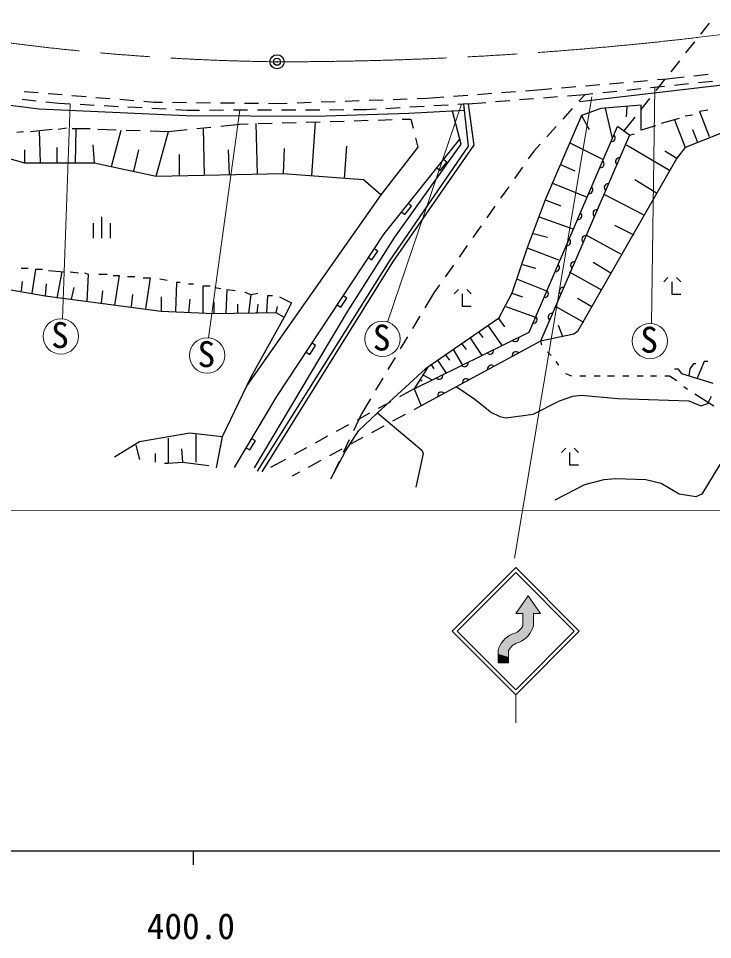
# Model space of a CAD drawing. Units: millimetres, scale not verified. Extents: x 40000 to 680000, y 20000 to 380000.
# Drawn here: x 455642 to 504758, y 198715 to 263900 of the extents above; entities that cross this region are included whole.
import ezdxf
from ezdxf.enums import TextEntityAlignment as Align

# ---------------------------------------------------------------- set-up
doc = ezdxf.new("R2010")
doc.units = ezdxf.units.MM
doc.header["$LTSCALE"] = 1000
doc.header["$PDMODE"] = 32
doc.header["$PDSIZE"] = 500
doc.linetypes.add('CHAIN', pattern=[18.5, 12, -1.5, 3.5, -1.5])
for name, color, linetype, lineweight in [('M-BGD', 7, 'Continuous', 25), ('M-BMK', 2, 'CHAIN', 13), ('M-BMK-SRVR', 3, 'Continuous', 25), ('M-STR-HTXT', 7, 'Continuous', 13), ('M-STR-STRC', 7, 'Continuous', 25), ('M-TTL-BAND', 7, 'Continuous', 25)]:
    doc.layers.add(name, color=color, linetype=linetype, lineweight=lineweight)
doc.styles.add('ＭＳ ゴシック', font='')
doc.styles.get('ＭＳ ゴシック').set_extended_font_data('MS Gothic')

msp = doc.modelspace()

# ---------------------------------------------------------------- hatches: boundary and pattern name
at = {"layer": 'M-STR-STRC'}
for points in [[(491704, 223041), (490829, 221791), (491329, 221791), (491329, 221374), (492079, 221453), (492079, 221791), (492579, 221791)], [(492079, 221453), (491329, 221374), (491329, 220916, -0.11109), (491051, 220557), (491051, 220557), (491620, 220117), (491620, 220117, 0.13452), (492079, 220916), (492079, 220916)], [(491620, 220117), (491620, 220117), (491051, 220557), (491051, 220557, -0.12179), (490604, 220341), (490604, 220341, 0.12464), (489916, 219832), (489916, 219832), (490506, 219431), (490506, 219431, -0.1558), (491054, 219741), (491054, 219741, 0.09842)], [(490506, 219431), (490506, 219431), (489916, 219832), (489916, 219832, 0.10825), (489579, 219166), (489579, 219166), (489579, 218928), (490329, 218712), (490329, 219166), (490329, 219166, -0.07742)], [(490329, 218712), (489579, 218928), (489579, 218291), (490329, 218291)]]:
    msp.add_hatch(color=256, dxfattribs=at).paths.add_polyline_path(points)

# ---------------------------------------------------------------- linework, layer by layer
at = {"layer": 'M-BGD'}
for p, q in [((503931, 262787), (504551, 263571)), ((502875, 261454), (503496, 262238)), ((501820, 260121), (502441, 260905)), ((518398, 260703), (495369, 257994)), ((499162, 259421), (500158, 259506)), ((500765, 258789), (501385, 259572)), ((500856, 259566), (501552, 259625)), ((501552, 259625), (502747, 259760)), ((503442, 259839), (504436, 259952)), ((503755, 259356), (504749, 259459)), ((491522, 258782), (492687, 258870)), ((492687, 258870), (493383, 258929)), ((494080, 258989), (495077, 259074)), ((495774, 259133), (496771, 259218)), ((497468, 259277), (498465, 259362)), ((498682, 258831), (499677, 258934)), ((500373, 259006), (501367, 259109)), ((502064, 259181), (503058, 259284)), ((456894, 258056), (455900, 258164)), ((456041, 258730), (457038, 258648)), ((457735, 258591), (458732, 258510)), ((459430, 258453), (460426, 258371)), ((461124, 258314), (462121, 258232)), ((462818, 258175), (463815, 258094)), ((480454, 258114), (481453, 258149)), ((482153, 258173), (483152, 258208)), ((483852, 258232), (484573, 258257)), ((484573, 258257), (485738, 258345)), ((486436, 258398), (487434, 258473)), ((488132, 258526), (489129, 258601)), ((489827, 258654), (490824, 258729)), ((491099, 258151), (492096, 258232)), ((492793, 258288), (493790, 258369)), ((494488, 258425), (495740, 258526)), ((495740, 258526), (495301, 258041)), ((495740, 258526), (496295, 258584)), ((496991, 258656), (497986, 258759)), ((499709, 257456), (500330, 258240)), ((458507, 257881), (457590, 257980)), ((459300, 257838), (458507, 257881)), ((460998, 257746), (459999, 257800)), ((462695, 257654), (461697, 257708)), ((464393, 257562), (463394, 257616)), ((464513, 258036), (465234, 257977)), ((466090, 257470), (465092, 257524)), ((465234, 257977), (465835, 257971)), ((466535, 257964), (467535, 257954)), ((468235, 257947), (469235, 257937)), ((469935, 257929), (470935, 257919)), ((471635, 257912), (472634, 257902)), ((473334, 257895), (473936, 257889)), ((473936, 257889), (474657, 257914)), ((475357, 257938), (476356, 257972)), ((477056, 257997), (478055, 258031)), ((478755, 258056), (479754, 258090)), ((482649, 257569), (481650, 257509)), ((484346, 257670), (483347, 257610)), ((486043, 257772), (485044, 257712)), ((487455, 257856), (486741, 257814)), ((487455, 257856), (488707, 257958)), ((487455, 257856), (487865, 254905)), ((489404, 258014), (490401, 258095)), ((494832, 257522), (494161, 256780)), ((497152, 257551), (497659, 255401)), ((498680, 257670), (498642, 256936)), ((467582, 257389), (466789, 257432)), ((468460, 257392), (467582, 257389)), ((470160, 257396), (469160, 257394)), ((471860, 257401), (470860, 257398)), ((473560, 257406), (472560, 257403)), ((475260, 257411), (474260, 257408)), ((476960, 257415), (475960, 257413)), ((478660, 257420), (477660, 257417)), ((480238, 257424), (479360, 257422)), ((480952, 257467), (480238, 257424)), ((495488, 257037), (496021, 256035)), ((498490, 255915), (499275, 256907)), ((503327, 257062), (502819, 256978)), ((504428, 257401), (503835, 257316)), ((503835, 257316), (504513, 255538)), ((468272, 256106), (469267, 256210)), ((469963, 256283), (471290, 256423)), ((471290, 256423), (471898, 256440)), ((472443, 256456), (472523, 252879)), ((472598, 256461), (473597, 256490)), ((474297, 256510), (475297, 256540)), ((475996, 256560), (476996, 256589)), ((476632, 256579), (476385, 252763)), ((477696, 256610), (478695, 256639)), ((479395, 256659), (480394, 256689)), ((481094, 256709), (482094, 256738)), ((482793, 256759), (483402, 256777)), ((483402, 256777), (483563, 256122)), ((493691, 256261), (493020, 255520)), ((498889, 255630), (498023, 256250)), ((500731, 256288), (499701, 255995)), ((502396, 256808), (501126, 256470)), ((502057, 256724), (502819, 254776)), ((455999, 255877), (455537, 255836)), ((458031, 256046), (456507, 255877)), ((457099, 255962), (457184, 253676)), ((459047, 256131), (458454, 256046)), ((459438, 256115), (460726, 256115)), ((459678, 253676), (459725, 256115)), ((461264, 256057), (462557, 256014)), ((462235, 253413), (462916, 256003)), ((463257, 255991), (464256, 255959)), ((464956, 255936), (466249, 255893)), ((465397, 252744), (466249, 255893)), ((466249, 255893), (467576, 256032)), ((468809, 252809), (468735, 256154)), ((498889, 255630), (492575, 241060)), ((498889, 255630), (499233, 255726)), ((505444, 255792), (502819, 254776)), ((503327, 256046), (503666, 255200)), ((460909, 254946), (460994, 253676)), ((482126, 246643), (487865, 254905)), ((483731, 255442), (483893, 254787)), ((492551, 255000), (492112, 254515)), ((494649, 255085), (497017, 253906)), ((498671, 254946), (501719, 253168)), ((452189, 254776), (456083, 253676)), ((456083, 254607), (456083, 253676)), ((458369, 254776), (458369, 253676)), ((464127, 254607), (463788, 253083)), ((467005, 254268), (467005, 252744)), ((470477, 254607), (470561, 252829)), ((474456, 254692), (474371, 252914)), ((478859, 254861), (478689, 252575)), ((492112, 254515), (491717, 253954)), ((501380, 254522), (502227, 254014)), ((502819, 254776), (502227, 254014)), ((456083, 253676), (460994, 253676)), ((460994, 253676), (465397, 252744)), ((485488, 253144), (485957, 253729)), ((485957, 253729), (485723, 253916)), ((502227, 254014), (495199, 241738)), ((485254, 253331), (485488, 253144)), ((491314, 253382), (490738, 252565)), ((493992, 253559), (495008, 253103)), ((465397, 252744), (474371, 252914)), ((474371, 252914), (480044, 252490)), ((481275, 251424), (480044, 252490)), ((499263, 252490), (500787, 251559)), ((490334, 251993), (489758, 251175)), ((493430, 252253), (495873, 251241)), ((492913, 251051), (491643, 247664)), ((492913, 251051), (494014, 250628)), ((497062, 251474), (499856, 250035)), ((482985, 250023), (483454, 250608)), ((483454, 250608), (483220, 250796)), ((489355, 250603), (488779, 249786)), ((461548, 248356), (461548, 249856)), ((482751, 250211), (482985, 250023)), ((492490, 249866), (494861, 249019)), ((460948, 248356), (460948, 249406)), ((462148, 248356), (462148, 249406)), ((488376, 249213), (487800, 248396)), ((497824, 249273), (499179, 248596)), ((492067, 248680), (493083, 248426)), ((495792, 248596), (498247, 247241)), ((487396, 247824), (486820, 247006)), ((480653, 246814), (481065, 247440)), ((481065, 247440), (480815, 247605)), ((491643, 247664), (490543, 244447)), ((491643, 247664), (493845, 246818)), ((481880, 246731), (472533, 231861)), ((472884, 231826), (482126, 246643)), ((480403, 246978), (480653, 246814)), ((486417, 246434), (485841, 245617)), ((491305, 246479), (492236, 246225)), ((496300, 246648), (497570, 245886)), ((455829, 246225), (456337, 246225)), ((456845, 246140), (456591, 244447)), ((457353, 246140), (456845, 246140)), ((457777, 246056), (458877, 245971)), ((458708, 245971), (458369, 244108)), ((459301, 245971), (459893, 245886)), ((460317, 245886), (460571, 245802)), ((460571, 245802), (460486, 243854)), ((461333, 245802), (461925, 245802)), ((494607, 245971), (496893, 244701)), ((451173, 245378), (457523, 244278)), ((455914, 245294), (455829, 244616)), ((457607, 245124), (457523, 244278)), ((462349, 245717), (462772, 245717)), ((462772, 245717), (462433, 243600)), ((463365, 245632), (463873, 245632)), ((464465, 245548), (464973, 245548)), ((464973, 245548), (464635, 243346)), ((465651, 245463), (466159, 245378)), ((466836, 245209), (466751, 243177)), ((467090, 245209), (466836, 245209)), ((467683, 245124), (468021, 245124)), ((490881, 245463), (492998, 244616)), ((501602, 245562), (501302, 245262)), ((501902, 244362), (501902, 245262)), ((502502, 245262), (502202, 245562)), ((459555, 244870), (459385, 244024)), ((461587, 244616), (461502, 243770)), ((469207, 244955), (468699, 244955)), ((468699, 244955), (468699, 243092)), ((469545, 244870), (469969, 244786)), ((470392, 244701), (470307, 243008)), ((470985, 244616), (470392, 244701)), ((471662, 244532), (472085, 244362)), ((472085, 244362), (472593, 244447)), ((485043, 244484), (484407, 243423)), ((485438, 245045), (485043, 244484)), ((486771, 244716), (486471, 244416)), ((487671, 244416), (487371, 244716)), ((490543, 244447), (489611, 242669)), ((490543, 244447), (491305, 244193)), ((457523, 244278), (465735, 243177)), ((463703, 244362), (463619, 243516)), ((465735, 244193), (465735, 243177)), ((467767, 244024), (467683, 243092)), ((469461, 243854), (469461, 243008)), ((472085, 244362), (471916, 243008)), ((473271, 244278), (473186, 243092)), ((473609, 244278), (473271, 244278)), ((474117, 244193), (474964, 243770)), ((478456, 243471), (478868, 244098)), ((478868, 244098), (478617, 244263)), ((487071, 243516), (487071, 244416)), ((495199, 244108), (496215, 243516)), ((502502, 244362), (501902, 244362)), ((465735, 243177), (469461, 243008)), ((471154, 243685), (471154, 243008)), ((472593, 243685), (472509, 243008)), ((473948, 243516), (473863, 243092)), ((474964, 243770), (474456, 242754)), ((478205, 243636), (478456, 243471)), ((487671, 243516), (487071, 243516)), ((490119, 243516), (492236, 242754)), ((493591, 243431), (493675, 243516)), ((493675, 243516), (495623, 242415)), ((469461, 243008), (473863, 243092)), ((474456, 242754), (472085, 238520)), ((473863, 243092), (474456, 242754)), ((484047, 242823), (483533, 241965)), ((489611, 242669), (484447, 239113)), ((489611, 242669), (490035, 242076)), ((488849, 242161), (489865, 240722)), ((493842, 242184), (494134, 241394)), ((483173, 241364), (482659, 240507)), ((487579, 241314), (488426, 240044)), ((488172, 241738), (488511, 241314)), ((494945, 241568), (492575, 241060)), ((495199, 241738), (494945, 241568)), ((476258, 240129), (476670, 240756)), ((476670, 240756), (476420, 240921)), ((492575, 241060), (484141, 236493)), ((486987, 240891), (487325, 240468)), ((492575, 241060), (492659, 240806)), ((476007, 240294), (476258, 240129)), ((482299, 239906), (481785, 239049)), ((485886, 240044), (486140, 239706)), ((486394, 240468), (487071, 239367)), ((493083, 240298), (493337, 240044)), ((484870, 239367), (485039, 239113)), ((485293, 239706), (485901, 238794)), ((493675, 239621), (493845, 239367)), ((503412, 239452), (503158, 239113)), ((503581, 239452), (503412, 239452)), ((504174, 239621), (503666, 238436)), ((504428, 239621), (504174, 239621)), ((481060, 235980), (484447, 239113)), ((484607, 239223), (483643, 237689)), ((484267, 238683), (484924, 238316)), ((494353, 238774), (494776, 238605)), ((495369, 238605), (495792, 238605)), ((496385, 238605), (496808, 238605)), ((497316, 238605), (497824, 238605)), ((498417, 238605), (498840, 238605)), ((499433, 238605), (499856, 238605)), ((500364, 238605), (500787, 238605)), ((501380, 238605), (501719, 238605)), ((501719, 238605), (502227, 238266)), ((502057, 239113), (502311, 239113)), ((502311, 239113), (502565, 238774)), ((502565, 238774), (504767, 238097)), ((503158, 239113), (503073, 238605)), ((472085, 238520), (470053, 234287)), ((481425, 238448), (480911, 237590)), ((484064, 238359), (484218, 238251)), ((483643, 237689), (482596, 237116)), ((483643, 237689), (484141, 236493)), ((502735, 237843), (502989, 237674)), ((503497, 237335), (504851, 236488)), ((480551, 236990), (479916, 235929)), ((481982, 236779), (481105, 236299)), ((492067, 235896), (493929, 236827)), ((493929, 236827), (494861, 237166)), ((494861, 237166), (495453, 237250)), ((495453, 237250), (498078, 236996)), ((498078, 236996), (503073, 236827)), ((503073, 236827), (503920, 236488)), ((503920, 236488), (504428, 236658)), ((504428, 236658), (504682, 237166)), ((479705, 234710), (481060, 235980)), ((481060, 235980), (484193, 233356)), ((484141, 236493), (483612, 236204)), ((489019, 236065), (489696, 235726)), ((479916, 235929), (479346, 234713)), ((480491, 235963), (479614, 235482)), ((482998, 235869), (482120, 235390)), ((489696, 235726), (490119, 235642)), ((490119, 235642), (492067, 235896)), ((479000, 235146), (478123, 234665)), ((478774, 233271), (479705, 234710)), ((481506, 235054), (480628, 234575)), ((467767, 234541), (464211, 233948)), ((466243, 234202), (466243, 232424)), ((470053, 234287), (467767, 234541)), ((468191, 234456), (468191, 232509)), ((470053, 234287), (469630, 232086)), ((472406, 234004), (472149, 234158)), ((477509, 234329), (476632, 233848)), ((479049, 234079), (478625, 233174)), ((480013, 234240), (479136, 233761)), ((464211, 233948), (462433, 232848)), ((463957, 233694), (464211, 232678)), ((467175, 233440), (467259, 232509)), ((471764, 233514), (472021, 233360)), ((472021, 233360), (472406, 234004)), ((476019, 233512), (475142, 233032)), ((478521, 233425), (477644, 232946)), ((494368, 233479), (494068, 233179)), ((495268, 233179), (494968, 233479)), ((465312, 233102), (465312, 232509)), ((477758, 231324), (478774, 233271)), ((484277, 233102), (483769, 230731)), ((484193, 233356), (484277, 233102)), ((494668, 232279), (494668, 233179)), ((465989, 232424), (466243, 232424)), ((466243, 232424), (467259, 232509)), ((467259, 232509), (469122, 232255)), ((474528, 232695), (473481, 232122)), ((477029, 232611), (476151, 232132)), ((478328, 232540), (477758, 231324)), ((495268, 232279), (494668, 232279)), ((505275, 232340), (504005, 230223)), ((475537, 231796), (475008, 231507)), ((495707, 230900), (493591, 229800)), ((497062, 231239), (495707, 230900)), ((497909, 231324), (497062, 231239)), ((500025, 231239), (497909, 231324)), ((501126, 230985), (500025, 231239)), ((502396, 230223), (501126, 230985)), ((503581, 230054), (502396, 230223)), ((504005, 230223), (503581, 230054))]:
    msp.add_line(p, q, dxfattribs=at)
at = {"layer": 'M-BGD', "lineweight": 13}
for p, q in [((500684, 259038), (500439, 242314)), ((459300, 257838), (458760, 242644)), ((486993, 257829), (481766, 242417)), ((471304, 257400), (469080, 241298))]:
    msp.add_line(p, q, dxfattribs=at)
at = {"layer": 'M-BGD'}
for points in [[(487189, 257373), (483267, 257170), (476632, 256959), (467522, 257012), (457113, 257468), (451689, 258153), (446758, 258966)], [(487140, 257838), (487455, 254849), (481880, 246731)], [(499701, 255995), (499713, 257751), (496857, 257528), (495488, 257037), (492913, 251051)], [(472340, 232100), (478958, 243176), (482275, 248425), (486980, 254990), (486346, 257330)], [(483643, 237689), (491783, 241707), (498023, 256250)], [(470929, 232120), (473931, 237136), (481514, 248668), (486880, 255358)], [(483893, 254787), (481275, 251424), (471802, 237930)], [(489019, 236065), (487931, 236944), (486616, 237833)]]:
    msp.add_lwpolyline(points, dxfattribs=at)
at = {"layer": 'M-BGD', "lineweight": 13}
for centre in [(458640, 241400), (481399, 241222), (500326, 241069), (468995, 240051)]:
    msp.add_circle(centre, 1250, dxfattribs=at)
at = {"layer": 'M-BGD'}
for centre, start, end in [((497615, 255443), 259.45676, 54.09599), ((496827, 253605), 259.45676, 54.09599), ((498145, 253772), 79.24941, 233.88864), ((496038, 251767), 259.45676, 54.09599), ((497350, 251937), 79.24941, 233.88864), ((496554, 250102), 79.24941, 233.88864), ((495249, 249929), 259.45676, 54.09599), ((495759, 248267), 79.24941, 233.88864), ((494461, 248091), 259.45676, 54.09599), ((493672, 246253), 259.45676, 54.09599), ((494964, 246432), 79.24941, 233.88864), ((492883, 244415), 259.45676, 54.09599), ((494169, 244597), 79.24941, 233.88864), ((492095, 242577), 259.45676, 54.09599), ((493373, 242762), 79.24941, 233.88864), ((490792, 241281), 218.95089, 13.59012), ((488998, 240395), 218.95089, 13.59012), ((490843, 240058), 41.11804, 195.75728), ((487205, 239510), 218.95089, 13.59012), ((489084, 239106), 41.11804, 195.75728), ((485411, 238625), 218.95089, 13.59012), ((487325, 238154), 41.11804, 195.75728), ((485567, 237201), 41.11804, 195.75728)]:
    msp.add_arc(centre, 256, start, end, dxfattribs=at)
at = {"layer": 'M-BMK'}
msp.add_line((503835, 262566), (573447, 271372), dxfattribs=at)
for centre, radius, start, end in [((475957, 424725), 163907, 234.33359, 269.29546), ((474103, 516504), 255673, 269.9637, 276.67801)]:
    msp.add_arc(centre, radius, start, end, dxfattribs=at)
at = {"layer": 'M-BMK-SRVR'}
msp.add_circle((473941, 260831), 500, dxfattribs=at)
msp.add_point((473941, 260831), dxfattribs=at)
at = {"layer": 'M-STR-HTXT'}
msp.add_line((371925, 229122), (543299, 229038), dxfattribs=at)
at = {"layer": 'M-STR-STRC', "lineweight": 13}
for p, q in [((496210, 258351), (490750, 225699)), ((486330, 220542), (490830, 225042)), ((495330, 220542), (490830, 225042)), ((486683, 220542), (490830, 224689)), ((494976, 220542), (490830, 224689)), ((490829, 221791), (491704, 223041)), ((491704, 223041), (492579, 221791)), ((490829, 221791), (491329, 221791)), ((491329, 221791), (491329, 220916)), ((492079, 221791), (492079, 220916)), ((492079, 221791), (492579, 221791)), ((486330, 220542), (490830, 216041)), ((486683, 220542), (490830, 216395)), ((490830, 216395), (494976, 220542)), ((490830, 216042), (495330, 220542)), ((489579, 219166), (489579, 218291)), ((490329, 219166), (490329, 218291)), ((490329, 218291), (489579, 218291)), ((490830, 216041), (490830, 214041))]:
    msp.add_line(p, q, dxfattribs=at)
for centre, radius, start, end in [((491266, 218729), 1743, 112.3354, 165.46589), ((490391, 221354), 1035, 281.85262, 334.98311), ((490391, 221354), 1743, 292.33506, 345.46554), ((491266, 218729), 1034, 101.85301, 154.9835)]:
    msp.add_arc(centre, radius, start, end, dxfattribs=at)
at = {"layer": 'M-TTL-BAND'}
for p, q in [((40000, 205000), (579000, 205000)), ((468000, 205000), (468000, 204000))]:
    msp.add_line(p, q, dxfattribs=at)

# ---------------------------------------------------------------- texts
at = {"layer": 'M-BGD', "style": 'ＭＳ ゴシック'}
for p in [(457962, 240026), (480720, 239848), (499648, 239695), (468317, 238677)]:
    msp.add_text('S', height=1833, dxfattribs=at).set_placement(p, align=Align.BOTTOM_LEFT)
at = {"layer": 'M-TTL-BAND', "style": 'ＭＳ ゴシック'}
msp.add_text('400.0', height=1833, dxfattribs=at).set_placement((467844, 198195), align=Align.BOTTOM_CENTER)

doc.saveas('drawing.dxf')
